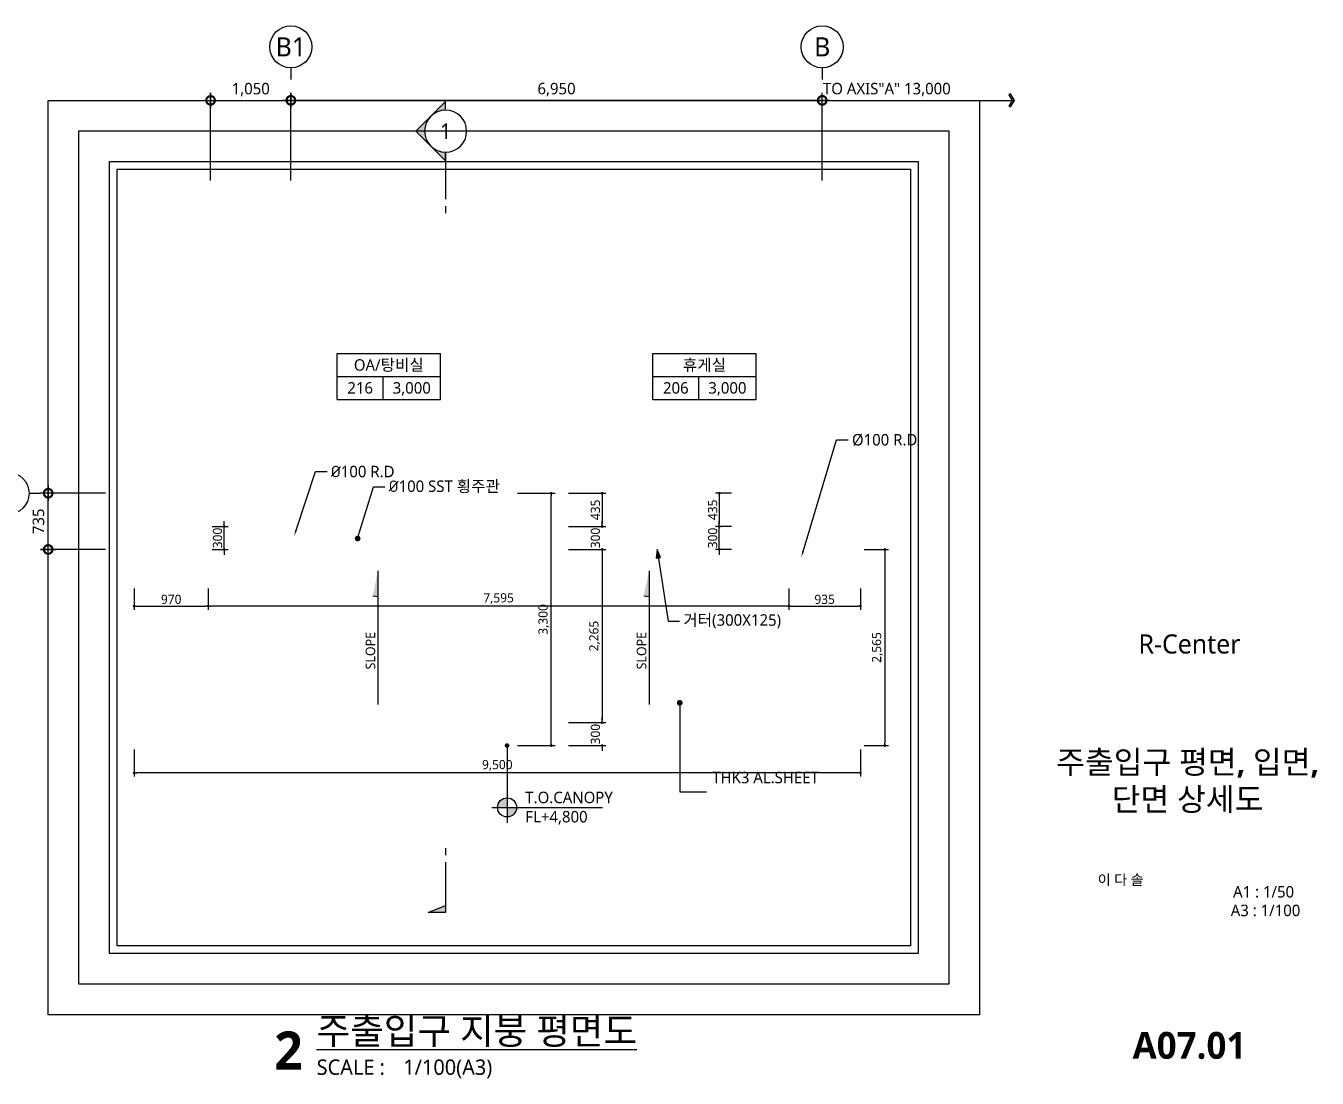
# Model space of a CAD drawing. Header units: millimetres. Extents: x 2421 to 40495, y 1221 to 28484.
# Drawn here: x 23604 to 40495, y 1221 to 14985 of the extents above; entities that cross this region are included whole.
import ezdxf
from ezdxf import colors
from ezdxf.entities.mleader import LeaderData, LeaderLine
from ezdxf.enums import TextEntityAlignment as Align
from ezdxf.math import Vec2, Vec3

# ---------------------------------------------------------------- set-up
doc = ezdxf.new("R2010")
doc.units = ezdxf.units.MM
doc.header["$LTSCALE"] = 200
doc.layers.get('DEFPOINTS').update_dxf_attribs({"color": 137})
for name, color, linetype in [('A-dim', 7, 'Continuous'), ('DIM', 7, 'Continuous'), ('DIM-2', 7, 'Continuous'), ('SYM', 6, 'Continuous'), ('SYM-LEAD', 6, 'Continuous'), ('TAG', 6, 'Continuous'), ('TEXT', 3, 'Continuous'), ('XR-SHEET$0$TITLE', 7, 'Continuous'), ('XR-SHEET$1$SHT', 5, 'Continuous'), ('XR-SHEET$1$TEXT', 3, 'Continuous')]:
    doc.layers.add(name, color=color, linetype=linetype)
doc.layers.add('Defpoint', color=144, linetype='Continuous', plot=False)
doc.styles.add('ARIAL', font='malgun.ttf')
doc.styles.add('ARIALB', font='malgun.ttf')
doc.styles.add('GAUN', font='malgun.ttf')
doc.styles.add('T1', font='malgun.ttf')
doc.styles.add('TEXT', font='malgun.ttf')
doc.styles.add('XR-SHEET$0$굴림체(옥산)', font='GulimChe.ttf')
doc.styles.add('XR-SHEET$0$맑은고딕B', font='malgunbd.ttf')
doc.styles.add('맑은고딕', font='malgun.ttf')
doc.styles.add('맑은고딕B', font='malgunbd.ttf')
doc.styles.add('스타일1', font='malgun.ttf')
doc.styles.add('스타일2', font='malgunbd.ttf')
doc.dimstyles.new('DIM-QD 1', dxfattribs={"dimtxt": 3, "dimasz": 1.5, "dimexe": 1, "dimexo": 0, "dimgap": 1, "dimtad": 1, "dimdec": 3, "dimdsep": 46, "dimlunit": 6, "dimtxsty": '스타일1', "dimblk1": 'ARCHTICK', "dimblk2": 'ARCHTICK', "dimsah": 1, "dimcen": 0, "dimclrd": 256, "dimclre": 256, "dimclrt": 3, "dimazin": 2, "dimtfac": 1, "dimtdec": 3, "dimtix": 1, "dimtmove": 2, "dimatfit": 3, "dimldrblk": 'ARCHTICK', "dimfxl": 1, "dimtolj": 1, "dimtzin": 0, "dimarcsym": 0})
doc.dimstyles.new('GAUN-50', dxfattribs={"dimscale": 50, "dimtxt": 3, "dimasz": 1, "dimexe": 2, "dimexo": 3, "dimgap": 1, "dimtad": 1, "dimdec": 0, "dimzin": 1, "dimdsep": 46, "dimlunit": 6, "dimtxsty": '스타일1', "dimblk": 'GAUN-DOT', "dimcen": -2, "dimdle": 2, "dimclrd": 256, "dimclre": 256, "dimclrt": 3, "dimadec": 0, "dimazin": 0, "dimtfac": 1, "dimtdec": 0, "dimtix": 1, "dimtmove": 2, "dimatfit": 3, "dimldrblk": 'DOTSMALL', "dimfxl": 1, "dimtolj": 1, "dimtzin": 1, "dimarcsym": 0})
doc.dimstyles.new('GAUN-50-i', dxfattribs={"dimscale": 50, "dimtxt": 2.4, "dimasz": 0.7, "dimexe": 1, "dimexo": 1, "dimgap": 0.5, "dimtad": 1, "dimdec": 0, "dimdsep": 46, "dimlunit": 6, "dimtxsty": '맑은고딕', "dimblk": 'DOT', "dimcen": 1.25, "dimclrd": 7, "dimclre": 7, "dimclrt": 4, "dimadec": 0, "dimazin": 0, "dimtfac": 1, "dimtdec": 0, "dimtix": 1, "dimtofl": 0, "dimtmove": 2, "dimatfit": 3, "dimldrblk": 'DOT', "dimfxl": 1, "dimtolj": 1, "dimarcsym": 0})

# ---------------------------------------------------------------- blocks, each defined once
blk = doc.blocks.new('dwgtitle')
at = {"layer": 'SYM', "color": 3, "style": '스타일1'}
blk.add_text('SCALE :', height=4, dxfattribs=at).set_placement((12.25, -1.4))
for tag, p, height in [('%%UTITLE', (12.25, 6.59), 7), ('1/100', (34.89, -1.4), 4)]:
    blk.add_attdef(tag, p, '', height=height, dxfattribs=at)
at = {"layer": 'SYM', "color": 6, "style": '스타일2'}
blk.add_attdef('A', text='', height=10, dxfattribs=at).set_placement((4.89, 5), align=Align.MIDDLE)
blk = doc.blocks.new('ele-tar-sl')
at = {"layer": 'TAG'}
for p, q in [((0, 0), (35, 0)), ((6.57, 1.37), (6.68, 0))]:
    blk.add_line(p, q, dxfattribs=at)
blk.add_solid([(0, 0), (6.57, 1.37), (6.68, 0)], dxfattribs=at)
blk = doc.blocks.new('level-p&e')
at = {"layer": 'TAG', "ltscale": 0.2}
h = blk.add_hatch(color=256, dxfattribs=at)
h.paths.add_polyline_path([(0, 2.5, 0.414214), (-2.5, 0), (0, 0)])
h.paths.add_polyline_path([(2.5, 0), (0, 0), (0, -2.5, 0.414214)])
at = {"layer": 'TAG'}
for p, q in [((0, 4), (0, -4)), ((-4, 0), (25, 0))]:
    blk.add_line(p, q, dxfattribs=at)
at = {"layer": 'TAG', "ltscale": 0.2}
blk.add_circle((0, 0), 2.5, dxfattribs=at)
at = {"layer": 'TAG', "color": 3, "style": 'ARIAL'}
for tag, p in [('1층바닥마감', (4.78, 1.11)), ('EL±0', (4.78, -3.93))]:
    blk.add_attdef(tag, p, '', height=3, dxfattribs=at)
blk = doc.blocks.new('_DOT')
at = {"color": 0, "linetype": 'ByBlock'}
blk.add_line((-0.5, 0), (-1, 0), dxfattribs=at)
at = {"color": 0, "linetype": 'ByBlock', "const_width": 0.5}
blk.add_lwpolyline([(-0.25, 0, 1), (0.25, 0, 1)], format="xyb", close=True, dxfattribs=at)
blk = doc.blocks.new('GAUN-DOT')
at = {"linetype": 'ByBlock'}
for p, q in [((2, 0), (-2, 0)), ((0, -2), (0, 2))]:
    blk.add_line(p, q, dxfattribs=at)
at = {"const_width": 2.25}
blk.add_lwpolyline([(0, 0.28125, 1), (0, -0.28125, 1)], format="xyb", close=True, dxfattribs=at)
blk = doc.blocks.new('*D27')
at = {"layer": 'DEFPOINTS', "color": 0, "transparency": 16777216}
for p in [(23897, 8871), (24797, 8871), (24797, 8136)]:
    blk.add_point(p, dxfattribs=at)
at = {"layer": 'DIM', "lineweight": -2, "transparency": 16777216}
for p, q in [((24647, 8871), (23797, 8871)), ((23897, 8186), (23897, 8821)), ((24647, 8136), (23797, 8136))]:
    blk.add_line(p, q, dxfattribs=at)
at = {"layer": 'DIM', "lineweight": -2, "transparency": 16777216, "xscale": 50, "yscale": 50, "zscale": 50}
for p, rotation in [((23897, 8871), 90), ((23897, 8136), 270)]:
    blk.add_blockref('GAUN-DOT', p, dxfattribs=dict(at, rotation=rotation))
at = {"layer": 'DIM', "color": 3, "transparency": 16777216, "insert": (23770, 8504), "char_height": 150, "attachment_point": 5, "rotation": 90, "style": '스타일1'}
blk.add_mtext('\\A1;735', dxfattribs=at)
blk = doc.blocks.new('_DotSmall')
at = {"color": 0, "linetype": 'ByBlock', "const_width": 0.5}
blk.add_lwpolyline([(-0.0625, 0, 1), (0.0625, 0, 1)], format="xyb", close=True, dxfattribs=at)
blk = doc.blocks.new('bu-v')
at = {"layer": 'TAG', "ltscale": 0.2}
blk.add_line((0, 3), (0, 0), dxfattribs=at)
blk.add_circle((0, 8.5), 5.5, dxfattribs=at)
at = {"layer": 'TAG', "color": 3, "style": 'ARIALB'}
blk.add_attdef('1', text='', height=5, dxfattribs=at).set_placement((0, 8.5), align=Align.MIDDLE_CENTER)
blk = doc.blocks.new('*D116')
at = {"layer": 'DEFPOINTS', "color": 0, "transparency": 16777216}
for p in [(27071, 14010), (26021, 12810), (27071, 12810)]:
    blk.add_point(p, dxfattribs=at)
at = {"layer": 'DIM', "lineweight": -2, "transparency": 16777216}
for p, q in [((26021, 12960), (26021, 14110)), ((27071, 12960), (27071, 14110)), ((26071, 14010), (27021, 14010))]:
    blk.add_line(p, q, dxfattribs=at)
at = {"layer": 'DIM', "lineweight": -2, "transparency": 16777216, "xscale": 50, "yscale": 50, "zscale": 50, "rotation": 180}
blk.add_blockref('GAUN-DOT', (26021, 14010), dxfattribs=at)
at = {"layer": 'DIM', "lineweight": -2, "transparency": 16777216, "xscale": 50, "yscale": 50, "zscale": 50}
blk.add_blockref('GAUN-DOT', (27071, 14010), dxfattribs=at)
at = {"layer": 'DIM', "color": 3, "transparency": 16777216, "insert": (26546, 14150), "char_height": 150, "attachment_point": 5, "style": '스타일1'}
blk.add_mtext('\\A1;1,050', dxfattribs=at)
blk = doc.blocks.new('*D117')
at = {"layer": 'DEFPOINTS', "color": 0, "transparency": 16777216}
for p in [(29987, 8871), (30477, 8871), (29987, 5571)]:
    blk.add_point(p, dxfattribs=at)
at = {"layer": 'DIM-2', "color": 7, "lineweight": -2, "transparency": 16777216}
for p, q in [((30037, 8871), (30527, 8871)), ((30477, 5606), (30477, 8836)), ((30037, 5571), (30527, 5571))]:
    blk.add_line(p, q, dxfattribs=at)
at = {"layer": 'DIM-2', "color": 7, "lineweight": -2, "transparency": 16777216, "xscale": 35, "yscale": 35, "zscale": 35}
for p, rotation in [((30477, 8871), 90), ((30477, 5571), 270)]:
    blk.add_blockref('_DOT', p, dxfattribs=dict(at, rotation=rotation))
at = {"layer": 'DIM-2', "color": 4, "transparency": 16777216, "insert": (30380, 7221), "char_height": 120, "attachment_point": 5, "rotation": 90, "style": '맑은고딕'}
blk.add_mtext('\\A1;3,300', dxfattribs=at)
blk = doc.blocks.new('*D118')
at = {"layer": 'DEFPOINTS', "color": 0, "transparency": 16777216}
for p in [(25021, 5571), (34521, 5571), (25021, 5215)]:
    blk.add_point(p, dxfattribs=at)
at = {"layer": 'DIM-2', "color": 7, "lineweight": -2, "transparency": 16777216}
for p, q in [((25021, 5521), (25021, 5165)), ((34521, 5521), (34521, 5165)), ((34486, 5215), (25056, 5215))]:
    blk.add_line(p, q, dxfattribs=at)
at = {"layer": 'DIM-2', "color": 7, "lineweight": -2, "transparency": 16777216, "xscale": 35, "yscale": 35, "zscale": 35, "rotation": 180}
blk.add_blockref('_DOT', (25021, 5215), dxfattribs=at)
at = {"layer": 'DIM-2', "color": 7, "lineweight": -2, "transparency": 16777216, "xscale": 35, "yscale": 35, "zscale": 35}
blk.add_blockref('_DOT', (34521, 5215), dxfattribs=at)
at = {"layer": 'DIM-2', "color": 4, "transparency": 16777216, "insert": (29771, 5312), "char_height": 120, "attachment_point": 5, "style": '맑은고딕'}
blk.add_mtext('\\A1;9,500', dxfattribs=at)
blk = doc.blocks.new('*D119')
at = {"layer": 'DEFPOINTS', "color": 0, "transparency": 16777216}
for p in [(25991, 8436), (26199, 8436), (25991, 8136)]:
    blk.add_point(p, dxfattribs=at)
at = {"layer": 'DIM-2', "color": 7, "lineweight": -2, "transparency": 16777216}
for p, q in [((26199, 8471), (26199, 8506)), ((26041, 8436), (26249, 8436)), ((26199, 8136), (26199, 8436)), ((26041, 8136), (26249, 8136)), ((26199, 8101), (26199, 8066))]:
    blk.add_line(p, q, dxfattribs=at)
at = {"layer": 'DIM-2', "color": 7, "lineweight": -2, "transparency": 16777216, "xscale": 35, "yscale": 35, "zscale": 35}
for p, rotation in [((26199, 8436), 270), ((26199, 8136), 90)]:
    blk.add_blockref('_DOT', p, dxfattribs=dict(at, rotation=rotation))
at = {"layer": 'DIM-2', "color": 4, "transparency": 16777216, "insert": (26112, 8286), "char_height": 120, "attachment_point": 5, "rotation": 90, "style": '맑은고딕'}
blk.add_mtext('\\A1;300', dxfattribs=at)
blk = doc.blocks.new('*D120')
at = {"layer": 'DEFPOINTS', "color": 0, "transparency": 16777216}
for p in [(32675, 8436), (32883, 8436), (32883, 8136)]:
    blk.add_point(p, dxfattribs=at)
at = {"layer": 'DIM-2', "color": 7, "lineweight": -2, "transparency": 16777216}
for p, q in [((32675, 8471), (32675, 8506)), ((32833, 8436), (32625, 8436)), ((32675, 8136), (32675, 8436)), ((32833, 8136), (32625, 8136)), ((32675, 8101), (32675, 8066))]:
    blk.add_line(p, q, dxfattribs=at)
at = {"layer": 'DIM-2', "color": 7, "lineweight": -2, "transparency": 16777216, "xscale": 35, "yscale": 35, "zscale": 35}
for p, rotation in [((32675, 8436), 270), ((32675, 8136), 90)]:
    blk.add_blockref('_DOT', p, dxfattribs=dict(at, rotation=rotation))
at = {"layer": 'DIM-2', "color": 4, "transparency": 16777216, "insert": (32588, 8286), "char_height": 120, "attachment_point": 5, "rotation": 90, "style": '맑은고딕'}
blk.add_mtext('\\A1;300', dxfattribs=at)
blk = doc.blocks.new('실명표1')
at = {"layer": 'SYM', "ltscale": 0.2}
for p, q in [((0, 12), (27, 12)), ((0, 0), (0, 12)), ((27, 0), (27, 12)), ((0, 6), (27, 6)), ((12, 0), (12, 6)), ((0, 0), (27, 0))]:
    blk.add_line(p, q, dxfattribs=at)
at = {"layer": 'TAG', "color": 4, "style": 'ARIAL', "width": 1}
for tag, p in [('실명', (13.5, 9)), ('000', (6, 3)), ('2,700', (19.5, 3))]:
    blk.add_attdef(tag, text='', height=3, dxfattribs=at).set_placement(p, align=Align.MIDDLE_CENTER)
blk = doc.blocks.new('*U16')
at = {"linetype": 'ByBlock', "lineweight": -2}
h = blk.add_hatch(color=0, dxfattribs=at)
h.paths.add_polyline_path([(0, 300, 0.198912), (-212, 212), (0, 424)])
h.paths.add_polyline_path([(-212, -212), (-424, 0), (-212, 212, 0.414214)])
h.paths.add_polyline_path([(-212, -212, 0.198912), (0, -300), (0, -424)])
blk.add_hatch(color=0, dxfattribs=at).paths.add_polyline_path([(-250, -11150), (0, -11050), (0, -11150)])
at = {"color": 0, "linetype": 'ByBlock', "lineweight": -2}
blk.add_lwpolyline([(0, 300, 1), (0, -300, 1), (0, 300), (0, 424), (-424, 0), (0, -424), (0, -300), (0, -424)], format="xyb", dxfattribs=at)
for points in [[(0, -300), (0, -972)], [(0, -1072), (0, -1172)], [(0, -10229), (0, -10329)], [(0, -10429), (0, -11150), (-250, -11150), (0, -11050)]]:
    blk.add_lwpolyline(points, dxfattribs=at)
at = {"color": 6, "style": 'TEXT', "width": 0.9}
blk.add_attdef('상세번호', text='', height=225, dxfattribs=at).set_placement((0, 0), align=Align.MIDDLE_CENTER)
blk = doc.blocks.new('*D134')
at = {"layer": 'DEFPOINTS', "color": 0, "transparency": 16777216}
for p in [(32883, 8871), (32675, 8436), (32883, 8436)]:
    blk.add_point(p, dxfattribs=at)
at = {"layer": 'DIM-2', "color": 7, "lineweight": -2, "transparency": 16777216}
for p, q in [((32833, 8871), (32625, 8871)), ((32675, 8836), (32675, 8471)), ((32833, 8436), (32625, 8436))]:
    blk.add_line(p, q, dxfattribs=at)
at = {"layer": 'DIM-2', "color": 7, "lineweight": -2, "transparency": 16777216, "xscale": 35, "yscale": 35, "zscale": 35}
for p, rotation in [((32675, 8871), 90), ((32675, 8436), 270)]:
    blk.add_blockref('_DOT', p, dxfattribs=dict(at, rotation=rotation))
at = {"layer": 'DIM-2', "color": 4, "transparency": 16777216, "insert": (32588, 8654), "char_height": 120, "attachment_point": 5, "rotation": 90, "style": '맑은고딕'}
blk.add_mtext('\\A1;435', dxfattribs=at)
blk = doc.blocks.new('*D135')
at = {"layer": 'DEFPOINTS', "color": 0, "transparency": 16777216}
for p in [(33586, 7676), (34521, 7676), (34521, 7396)]:
    blk.add_point(p, dxfattribs=at)
at = {"layer": 'DIM-2', "color": 7, "lineweight": -2, "transparency": 16777216}
for p, q in [((33586, 7626), (33586, 7346)), ((34521, 7626), (34521, 7346)), ((33621, 7396), (34486, 7396))]:
    blk.add_line(p, q, dxfattribs=at)
at = {"layer": 'DIM-2', "color": 7, "lineweight": -2, "transparency": 16777216, "xscale": 35, "yscale": 35, "zscale": 35, "rotation": 180}
blk.add_blockref('_DOT', (33586, 7396), dxfattribs=at)
at = {"layer": 'DIM-2', "color": 7, "lineweight": -2, "transparency": 16777216, "xscale": 35, "yscale": 35, "zscale": 35}
blk.add_blockref('_DOT', (34521, 7396), dxfattribs=at)
at = {"layer": 'DIM-2', "color": 4, "transparency": 16777216, "insert": (34053, 7483), "char_height": 120, "attachment_point": 5, "style": '맑은고딕'}
blk.add_mtext('\\A1;935', dxfattribs=at)
blk = doc.blocks.new('*D136')
at = {"layer": 'DEFPOINTS', "color": 0, "transparency": 16777216}
for p in [(25991, 7676), (33586, 7676), (25991, 7396)]:
    blk.add_point(p, dxfattribs=at)
at = {"layer": 'DIM-2', "color": 7, "lineweight": -2, "transparency": 16777216}
for p, q in [((25991, 7626), (25991, 7346)), ((33586, 7626), (33586, 7346)), ((33551, 7396), (26026, 7396))]:
    blk.add_line(p, q, dxfattribs=at)
at = {"layer": 'DIM-2', "color": 7, "lineweight": -2, "transparency": 16777216, "xscale": 35, "yscale": 35, "zscale": 35, "rotation": 180}
blk.add_blockref('_DOT', (25991, 7396), dxfattribs=at)
at = {"layer": 'DIM-2', "color": 7, "lineweight": -2, "transparency": 16777216, "xscale": 35, "yscale": 35, "zscale": 35}
blk.add_blockref('_DOT', (33586, 7396), dxfattribs=at)
at = {"layer": 'DIM-2', "color": 4, "transparency": 16777216, "insert": (29788, 7493), "char_height": 120, "attachment_point": 5, "style": '맑은고딕'}
blk.add_mtext('\\A1;7,595', dxfattribs=at)
blk = doc.blocks.new('*D137')
at = {"layer": 'DEFPOINTS', "color": 0, "transparency": 16777216}
for p in [(25021, 7676), (25991, 7676), (25991, 7396)]:
    blk.add_point(p, dxfattribs=at)
at = {"layer": 'DIM-2', "color": 7, "lineweight": -2, "transparency": 16777216}
for p, q in [((25021, 7626), (25021, 7346)), ((25991, 7626), (25991, 7346)), ((25056, 7396), (25956, 7396))]:
    blk.add_line(p, q, dxfattribs=at)
at = {"layer": 'DIM-2', "color": 7, "lineweight": -2, "transparency": 16777216, "xscale": 35, "yscale": 35, "zscale": 35, "rotation": 180}
blk.add_blockref('_DOT', (25021, 7396), dxfattribs=at)
at = {"layer": 'DIM-2', "color": 7, "lineweight": -2, "transparency": 16777216, "xscale": 35, "yscale": 35, "zscale": 35}
blk.add_blockref('_DOT', (25991, 7396), dxfattribs=at)
at = {"layer": 'DIM-2', "color": 4, "transparency": 16777216, "insert": (25506, 7483), "char_height": 120, "attachment_point": 5, "style": '맑은고딕'}
blk.add_mtext('\\A1;970', dxfattribs=at)
blk = doc.blocks.new('*D139')
at = {"layer": 'DEFPOINTS', "color": 0, "transparency": 16777216}
for p in [(30652, 5871), (31142, 5871), (30652, 5571)]:
    blk.add_point(p, dxfattribs=at)
at = {"layer": 'DIM-2', "color": 7, "lineweight": -2, "transparency": 16777216}
for p, q in [((31142, 5906), (31142, 5941)), ((30702, 5871), (31192, 5871)), ((30702, 5571), (31192, 5571)), ((31142, 5536), (31142, 5501))]:
    blk.add_line(p, q, dxfattribs=at)
at = {"layer": 'DIM-2', "color": 7, "lineweight": -2, "transparency": 16777216, "xscale": 35, "yscale": 35, "zscale": 35}
for p, rotation in [((31142, 5871), 270), ((31142, 5571), 90)]:
    blk.add_blockref('_DOT', p, dxfattribs=dict(at, rotation=rotation))
at = {"layer": 'DIM-2', "color": 4, "transparency": 16777216, "insert": (31055, 5721), "char_height": 120, "attachment_point": 5, "rotation": 90, "style": '맑은고딕'}
blk.add_mtext('\\A1;300', dxfattribs=at)
blk = doc.blocks.new('*D140')
at = {"layer": 'DEFPOINTS', "color": 0, "transparency": 16777216}
for p in [(30652, 8136), (30652, 5871), (31142, 5871)]:
    blk.add_point(p, dxfattribs=at)
at = {"layer": 'DIM-2', "color": 7, "lineweight": -2, "transparency": 16777216}
for p, q in [((30702, 8136), (31192, 8136)), ((31142, 8101), (31142, 5906)), ((30702, 5871), (31192, 5871))]:
    blk.add_line(p, q, dxfattribs=at)
at = {"layer": 'DIM-2', "color": 7, "lineweight": -2, "transparency": 16777216, "xscale": 35, "yscale": 35, "zscale": 35}
for p, rotation in [((31142, 8136), 90), ((31142, 5871), 270)]:
    blk.add_blockref('_DOT', p, dxfattribs=dict(at, rotation=rotation))
at = {"layer": 'DIM-2', "color": 4, "transparency": 16777216, "insert": (31045, 7004), "char_height": 120, "attachment_point": 5, "rotation": 90, "style": '맑은고딕'}
blk.add_mtext('\\A1;2,265', dxfattribs=at)
blk = doc.blocks.new('*D141')
at = {"layer": 'DEFPOINTS', "color": 0, "transparency": 16777216}
for p in [(30652, 8436), (31142, 8436), (30652, 8136)]:
    blk.add_point(p, dxfattribs=at)
at = {"layer": 'DIM-2', "color": 7, "lineweight": -2, "transparency": 16777216}
for p, q in [((31142, 8471), (31142, 8506)), ((30702, 8436), (31192, 8436)), ((30702, 8136), (31192, 8136)), ((31142, 8101), (31142, 8066))]:
    blk.add_line(p, q, dxfattribs=at)
at = {"layer": 'DIM-2', "color": 7, "lineweight": -2, "transparency": 16777216, "xscale": 35, "yscale": 35, "zscale": 35}
for p, rotation in [((31142, 8436), 270), ((31142, 8136), 90)]:
    blk.add_blockref('_DOT', p, dxfattribs=dict(at, rotation=rotation))
at = {"layer": 'DIM-2', "color": 4, "transparency": 16777216, "insert": (31055, 8286), "char_height": 120, "attachment_point": 5, "rotation": 90, "style": '맑은고딕'}
blk.add_mtext('\\A1;300', dxfattribs=at)
blk = doc.blocks.new('*D142')
at = {"layer": 'DEFPOINTS', "color": 0, "transparency": 16777216}
for p in [(30652, 8871), (30652, 8436), (31142, 8436)]:
    blk.add_point(p, dxfattribs=at)
at = {"layer": 'DIM-2', "color": 7, "lineweight": -2, "transparency": 16777216}
for p, q in [((30702, 8871), (31192, 8871)), ((31142, 8836), (31142, 8471)), ((30702, 8436), (31192, 8436))]:
    blk.add_line(p, q, dxfattribs=at)
at = {"layer": 'DIM-2', "color": 7, "lineweight": -2, "transparency": 16777216, "xscale": 35, "yscale": 35, "zscale": 35}
for p, rotation in [((31142, 8871), 90), ((31142, 8436), 270)]:
    blk.add_blockref('_DOT', p, dxfattribs=dict(at, rotation=rotation))
at = {"layer": 'DIM-2', "color": 4, "transparency": 16777216, "insert": (31055, 8654), "char_height": 120, "attachment_point": 5, "rotation": 90, "style": '맑은고딕'}
blk.add_mtext('\\A1;435', dxfattribs=at)
blk = doc.blocks.new('CJA-AH')
at = {"layer": 'TAG'}
h = blk.add_hatch(color=256, dxfattribs=at)
h.dxf.hatch_style = 1
h.paths.add_polyline_path([(-0.75, -0.2), (0, 0), (-0.75, 0.2)])
blk.add_lwpolyline([(-0.75, -0.2), (0, 0), (-0.75, 0.2)], close=True, dxfattribs=at)
blk.add_lwpolyline([(0, 0), (-1, 0)], dxfattribs=at)
blk = doc.blocks.new('_ARCHTICK')
at = {"color": 0, "linetype": 'ByBlock', "const_width": 0.15}
blk.add_lwpolyline([(-0.5, -0.5), (0.5, 0.5)], dxfattribs=at)
blk = doc.blocks.new('XR-SHEET$0$TITLE')
at = {"layer": 'XR-SHEET$0$TITLE', "true_color": 0x000000, "style": 'XR-SHEET$0$굴림체(옥산)'}
for tag, height, p in [('동명칭', 6, (776.77, -457.26)), ('SCALE-A1', 3, (797.5, -522)), ('SCALE-A3', 3, (797.5, -527)), ('DATA', 3, (797.5, -540))]:
    blk.add_attdef(tag, text='', height=height, dxfattribs=at).set_placement(p, align=Align.MIDDLE)
for tag, height, p in [('TITLE1', 6, (776.5, -479.4)), ('TITLE4', 6, (776.5, -484.39)), ('TITLE2', 6, (776.5, -489)), ('TITLE5', 6, (776.5, -493.99)), ('TITLE3', 6, (776.5, -498.7)), ('NAME-1', 3, (760.16, -517.5)), ('NAME-2', 3, (760.16, -526.5)), ('A0.00', 7, (776.5, -561))]:
    blk.add_attdef(tag, text='', height=height, dxfattribs=at).set_placement(p, align=Align.MIDDLE_CENTER)
blk = doc.blocks.new('*D153')
at = {"layer": 'DEFPOINTS', "color": 0, "transparency": 16777216}
for p in [(27071, 14010), (27071, 12810), (34021, 12810)]:
    blk.add_point(p, dxfattribs=at)
at = {"layer": 'DIM', "lineweight": -2, "transparency": 16777216}
for p, q in [((27071, 12960), (27071, 14110)), ((34021, 12960), (34021, 14110)), ((33971, 14010), (27121, 14010))]:
    blk.add_line(p, q, dxfattribs=at)
at = {"layer": 'DIM', "lineweight": -2, "transparency": 16777216, "xscale": 50, "yscale": 50, "zscale": 50, "rotation": 180}
blk.add_blockref('GAUN-DOT', (27071, 14010), dxfattribs=at)
at = {"layer": 'DIM', "lineweight": -2, "transparency": 16777216, "xscale": 50, "yscale": 50, "zscale": 50}
blk.add_blockref('GAUN-DOT', (34021, 14010), dxfattribs=at)
at = {"layer": 'DIM', "color": 3, "transparency": 16777216, "insert": (30546, 14150), "char_height": 150, "attachment_point": 5, "style": '스타일1'}
blk.add_mtext('\\A1;6,950', dxfattribs=at)
blk = doc.blocks.new('*D154')
at = {"layer": 'DEFPOINTS', "color": 0, "transparency": 16777216}
for p in [(34521, 8136), (34521, 5571), (34840, 5571)]:
    blk.add_point(p, dxfattribs=at)
at = {"layer": 'DIM-2', "color": 7, "lineweight": -2, "transparency": 16777216}
for p, q in [((34571, 8136), (34890, 8136)), ((34840, 8101), (34840, 5606)), ((34571, 5571), (34890, 5571))]:
    blk.add_line(p, q, dxfattribs=at)
at = {"layer": 'DIM-2', "color": 7, "lineweight": -2, "transparency": 16777216, "xscale": 35, "yscale": 35, "zscale": 35}
for p, rotation in [((34840, 8136), 90), ((34840, 5571), 270)]:
    blk.add_blockref('_DOT', p, dxfattribs=dict(at, rotation=rotation))
at = {"layer": 'DIM-2', "color": 4, "transparency": 16777216, "insert": (34743, 6854), "char_height": 120, "attachment_point": 5, "rotation": 90, "style": '맑은고딕'}
blk.add_mtext('\\A1;2,565', dxfattribs=at)

msp = doc.modelspace()

# ---------------------------------------------------------------- linework, layer by layer
at = {"layer": 'A-dim', "ltscale": 30}
msp.add_lwpolyline([(34021, 14010), (36534.6, 14010), (36484.6, 14096.6), (36463, 14084.1), (36505.7, 14010), (36463, 13935.9), (36484.6, 13923.4), (36534.6, 14010)], dxfattribs=at)
at = {"layer": 'Defpoint'}
for points in [[(23897, 14010), (36077.1, 14010), (36077.1, 2050), (23897, 2050)], [(24297, 13610), (35677.1, 13610), (35677.1, 2450), (24297, 2450)], [(24697, 13210), (35277.1, 13210), (35277.1, 2850), (24697, 2850)], [(24797, 13110), (35177.1, 13110), (35177.1, 2950), (24797, 2950)]]:
    msp.add_lwpolyline(points, close=True, dxfattribs=at)

# ---------------------------------------------------------------- block references
at = {"layer": 'SYM'}
ref = msp.add_blockref('실명표1', (27677.3, 10099.2), dxfattribs=dict(at, xscale=50, yscale=50, zscale=50))
ref.add_attrib('실명', 'OA/탕비실', dxfattribs={"color": 3, "height": 150, "style": 'ARIAL'}).set_placement((28352.3, 10549.2), align=Align.MIDDLE_CENTER)
ref.add_attrib('000', '216', dxfattribs={"color": 3, "height": 150, "style": 'ARIAL'}).set_placement((27977.3, 10249.2), align=Align.MIDDLE_CENTER)
ref.add_attrib('2,700', '3,000', dxfattribs={"color": 3, "height": 150, "style": 'ARIAL'}).set_placement((28652.3, 10249.2), align=Align.MIDDLE_CENTER)
ref = msp.add_blockref('실명표1', (31805.8, 10099.2), dxfattribs=dict(at, xscale=50, yscale=50, zscale=50))
ref.add_attrib('실명', '휴게실', dxfattribs={"color": 3, "height": 150, "style": 'ARIAL'}).set_placement((32480.8, 10549.2), align=Align.MIDDLE_CENTER)
ref.add_attrib('000', '206', dxfattribs={"color": 3, "height": 150, "style": 'ARIAL'}).set_placement((32105.8, 10249.2), align=Align.MIDDLE_CENTER)
ref.add_attrib('2,700', '3,000', dxfattribs={"color": 3, "height": 150, "style": 'ARIAL'}).set_placement((32780.8, 10249.2), align=Align.MIDDLE_CENTER)
at = {"layer": 'SYM', "xscale": 50, "yscale": 50, "zscale": 50}
msp.add_blockref('dwgtitle', (26796, 1335.1), dxfattribs=at).add_auto_attribs({'%%UTITLE': '%%u주출입구 지붕 평면도', '1/100': '1/100(A3)', 'A': '2'})
at = {"layer": 'TAG'}
ref = msp.add_blockref('bu-v', (27071, 14284.7), dxfattribs=dict(at, xscale=50.00000000000169, yscale=50.00000000000169, zscale=50.00000000000169))
ref.add_attrib('1', 'B1', dxfattribs={"color": 3, "height": 250, "style": '맑은고딕'}).set_placement((27071, 14709.7), align=Align.MIDDLE_CENTER)
ref = msp.add_blockref('bu-v', (34021, 14284.7), dxfattribs=dict(at, xscale=50.00000000000169, yscale=50.00000000000169, zscale=50.00000000000169))
ref.add_attrib('1', 'B', dxfattribs={"color": 3, "height": 250, "style": '맑은고딕'}).set_placement((34021, 14709.7), align=Align.MIDDLE_CENTER)
for name, p, xscale, yscale, zscale, values in [('*U16', (29095.4, 13606.9), 0.916666666670472, 0.916666666670472, 0.916666666670472, {'상세번호': '1'}), ('level-p&e', (29898.8, 4762.2), 50, 50, 50, {'EL±0': 'FL+4,800', '1층바닥마감': 'T.O.CANOPY'})]:
    msp.add_blockref(name, p, dxfattribs=dict(at, xscale=xscale, yscale=yscale, zscale=zscale)).add_auto_attribs(values)
ref = msp.add_blockref('bu-v', (23797, 8871.3), dxfattribs=dict(at, xscale=50.00000000000169, yscale=50.00000000000169, zscale=50.00000000000169, rotation=90))
ref.add_attrib('1', '7', dxfattribs={"color": 3, "height": 250, "style": '맑은고딕'}).set_placement((23372, 8864), align=Align.MIDDLE_CENTER)
ref = msp.add_blockref('ele-tar-sl', (28209.9, 7856.5), dxfattribs=dict(at, xscale=-50, yscale=50, zscale=50, rotation=90))
ref.add_attrib('1', 'SLOPE', dxfattribs={"color": 3, "height": 125, "rotation": 90, "style": 'ARIAL'}).set_placement((28111.3, 6812), align=Align.MIDDLE_CENTER)
ref = msp.add_blockref('ele-tar-sl', (31755.8, 7856.5), dxfattribs=dict(at, xscale=-50, yscale=50, zscale=50, rotation=90))
ref.add_attrib('1', 'SLOPE', dxfattribs={"color": 3, "height": 125, "rotation": 90, "style": 'ARIAL'}).set_placement((31657.2, 6812), align=Align.MIDDLE_CENTER)
at = {"layer": 'TEXT'}
ref = msp.add_blockref('XR-SHEET$0$TITLE', (0, 0), dxfattribs=dict(at, xscale=50, yscale=50, zscale=50))
ref.add_attrib('TITLE2', '주출입구 평면, 입면,', dxfattribs={"layer": 'XR-SHEET$1$SHT', "color": 4, "true_color": 0x000004, "height": 300, "style": '맑은고딕B'}).set_placement((38800, 5354.3), align=Align.MIDDLE_CENTER)
ref.add_attrib('TITLE3', '단면 상세도', dxfattribs={"layer": 'XR-SHEET$1$SHT', "color": 4, "true_color": 0x000004, "height": 300, "style": 'XR-SHEET$0$맑은고딕B'}).set_placement((38800, 4869.1, 688.6), align=Align.MIDDLE_CENTER)
ref.add_attrib('NAME-1', '이 다 솔', dxfattribs={"layer": 'XR-SHEET$1$TEXT', "color": 3, "true_color": 0x000003, "height": 135, "style": 'GAUN'}).set_placement((37625, 3816.6, 688.6), align=Align.MIDDLE_LEFT)
ref.add_attrib('SCALE-A1', 'A1 : 1/50 ', dxfattribs={"layer": 'XR-SHEET$1$SHT', "color": 3, "true_color": 0x000003, "height": 150, "style": 'GAUN'}).set_placement((39819.6, 3658.6), align=Align.MIDDLE_CENTER)
ref.add_attrib('SCALE-A3', 'A3 : 1/100', dxfattribs={"layer": 'XR-SHEET$1$SHT', "color": 3, "true_color": 0x000003, "height": 150, "style": 'GAUN'}).set_placement((39819.6, 3415.4), align=Align.MIDDLE_CENTER)
ref.add_attrib('A0.00', 'A07.01', dxfattribs={"layer": 'XR-SHEET$1$SHT', "color": 4, "true_color": 0x000004, "height": 350, "style": '맑은고딕B'}).set_placement((38825, 1650), align=Align.MIDDLE_CENTER)

# ---------------------------------------------------------------- texts
at = {"layer": 'A-dim', "color": 3, "style": 'T1'}
msp.add_text('TO AXIS"A" 13,000', height=150, dxfattribs=at).set_placement((34031.1, 14088.6))
at = {"layer": 'TEXT', "style": '스타일1'}
msp.add_text('R-Center', height=250, dxfattribs=at).set_placement((38825, 6900), align=Align.MIDDLE_CENTER)
at = {"layer": 'TEXT', "color": 3, "style": '스타일1'}
msp.add_text('THK3 AL.SHEET', height=150, dxfattribs=at).set_placement((32582.7, 5078.3))

# ---------------------------------------------------------------- dimensions: what is measured, and where the dimension line sits
at = {"layer": 'DIM'}
for base, p1, p2, angle, picture, middle in [((27071, 14010), (26021, 12810), (27071, 12810), 0, '*D116', (26546, 14150.5)), ((27071, 14010), (34021, 12810), (27071, 12810), 180, '*D153', (30546, 14150.1)), ((23897, 8871.3), (24797, 8136.3), (24797, 8871.3), 270, '*D27', (23769.5, 8503.8))]:
    dim = msp.add_linear_dim(base=base, p1=p1, p2=p2, angle=angle, dimstyle='GAUN-50', dxfattribs=at)
    dim.commit()
    dim.dimension.update_dxf_attribs({"geometry": picture, "text_midpoint": middle})
at = {"layer": 'DIM-2'}
for base, p1, p2, angle, picture, middle in [((30477.1, 8871.3), (29987.4, 5571.3), (29987.4, 8871.3), 90, '*D117', (30380, 7221.3)), ((31141.8, 8436.3), (30652.2, 8871.3), (30652.2, 8436.3), 270, '*D142', (31054.8, 8653.8)), ((31141.8, 8436.3), (30652.2, 8136.3), (30652.2, 8436.3), 90, '*D141', (31054.8, 8286.3)), ((31141.8, 5871.3), (30652.2, 8136.3), (30652.2, 5871.3), 270, '*D140', (31044.8, 7003.8)), ((31141.8, 5871.3), (30652.2, 5571.3), (30652.2, 5871.3), 90, '*D139', (31054.8, 5721.3))]:
    dim = msp.add_linear_dim(base=base, p1=p1, p2=p2, angle=angle, dimstyle='GAUN-50-i', dxfattribs=at)
    dim.commit()
    dim.dimension.update_dxf_attribs({"geometry": picture, "text_midpoint": middle})
for base, p1, p2, angle, picture, middle in [((32674.7, 8436.3), (32882.7, 8871.3), (32882.7, 8436.3), 270, '*D134', (32587.7, 8653.8)), ((26198.9, 8436.3), (25991, 8136.3), (25991, 8436.3), 90, '*D119', (26111.9, 8286.3)), ((32674.7, 8436.3), (32882.7, 8136.3), (32882.7, 8436.3), 90, '*D120', (32587.7, 8286.3)), ((34839.6, 5571.3), (34521, 8136.3), (34521, 5571.3), 90, '*D154', (34742.5, 6853.8)), ((25991, 7395.9), (33586, 7676.1), (25991, 7676.1), 180, '*D136', (29788.5, 7493))]:
    dim = msp.add_linear_dim(base=base, p1=p1, p2=p2, angle=angle, dimstyle='GAUN-50-i', override={"dimtofl": 1}, dxfattribs=at)
    dim.commit()
    dim.dimension.update_dxf_attribs({"geometry": picture, "text_midpoint": middle})
for base, p1, p2, picture, middle in [((25991, 7395.9), (25021, 7676.1), (25991, 7676.1), '*D137', (25506, 7482.9)), ((34521, 7395.9), (33586, 7676.1), (34521, 7676.1), '*D135', (34053.5, 7482.9)), ((25021, 5215), (34521, 5571.3), (25021, 5571.3), '*D118', (29771, 5312))]:
    dim = msp.add_linear_dim(base=base, p1=p1, p2=p2, dimstyle='GAUN-50-i', override={"dimtofl": 1}, dxfattribs=at)
    dim.commit()
    dim.dimension.update_dxf_attribs({"geometry": picture, "text_midpoint": middle})

# ---------------------------------------------------------------- leaders
at = {"layer": 'SYM'}
ml = msp.add_multileader_mtext('Standard', dxfattribs=at)
ml.set_content('', color=256, style='ARIAL')
ml.set_leader_properties()
ml.set_arrow_properties(name='DOT')
ml.build(insert=Vec2(0, 0))
ml.multileader.update_dxf_attribs({"text_right_attachment_type": 6, "dogleg_length": 100, "arrow_head_size": 60})
ctx = ml.context
ctx.base_point, ctx.char_height, ctx.arrow_head_size, ctx.landing_gap_size, ctx.plane_origin, ctx.plane_x_axis, ctx.plane_y_axis = Vec3(29898.8, 4762.2), 150, 60, 1, Vec3(29898.8, 4482.1), Vec3(0, -1), Vec3(1, 0)
ctx.right_attachment = 6
notes = []
notes.append((ctx, [(0, (1, 1, 0), (29898.8, 4787.2), (0, -1), 25, [(0, [(29898.8, 5571.3)], 0, [])])]))
ctx.mtext.insert, ctx.mtext.text_direction, ctx.mtext.rotation, ctx.mtext.flow_direction = Vec3(29973.8, 4761.2), Vec3(0, -1), 4.712389, 5
at = {"layer": 'SYM-LEAD'}
msp.add_leader([(32157.7, 6130.2), (32157.7, 4963.9), (32507.7, 4963.9)], dimstyle='DIM-QD 1', override={"dimscale": 50, "dimasz": 1.5, "dimtad": 0, "dimclrd": 6, "dimldrblk": 'DOT'}, dxfattribs=at)
at = {"layer": 'TAG', "color": 3}
ml = msp.add_multileader_mtext('Standard', dxfattribs=at)
ml.set_content('%%C100 R.D', color=3, style='맑은고딕')
ml.set_leader_properties(color=6)
ml.build(insert=Vec2(0, 0))
ml.multileader.update_dxf_attribs({"dogleg_length": 3, "arrow_head_size": 75})
ctx = ml.context
ctx.base_point, ctx.char_height, ctx.arrow_head_size, ctx.landing_gap_size, ctx.plane_origin = Vec3(34359.9, 9568.4), 150, 75, 50, Vec3(33843.9, 8893.5)
notes.append((ctx, [(0, (1, 1, 0), (34209.9, 9568.4), (1, 0), 150, [(0, [(33748.5, 8036.3)], 0, [])])]))
ctx.mtext.insert, ctx.mtext.width, ctx.mtext.flow_direction = Vec3(34409.9, 9646), 3010.616, 5
ml = msp.add_multileader_mtext('Standard', dxfattribs=at)
ml.set_content('{\\fISOCPEUR|b0|i0|c0|p34;%%C}100 R.D', color=3, style='맑은고딕')
ml.set_leader_properties(color=6)
ml.build(insert=Vec2(0, 0))
ml.multileader.update_dxf_attribs({"dogleg_length": 3, "arrow_head_size": 75})
ctx = ml.context
ctx.base_point, ctx.char_height, ctx.arrow_head_size, ctx.landing_gap_size, ctx.plane_origin = Vec3(27544.4, 9154), 150, 75, 50, Vec3(27235.1, 9193.5)
notes.append((ctx, [(0, (1, 1, 0), (27394.4, 9154), (1, 0), 150, [(0, [(27116.3, 8317.6)], 0, [])])]))
ctx.mtext.insert, ctx.mtext.width, ctx.mtext.flow_direction = Vec3(27594.4, 9230.3), 3010.616, 5
ml = msp.add_multileader_mtext('Standard', dxfattribs=at)
ml.set_content('{\\fISOCPEUR|b0|i0|c0|p34;%%C}100 SST 횡주관', color=3, style='맑은고딕')
ml.set_leader_properties(color=6)
ml.set_arrow_properties(name='DOT')
ml.build(insert=Vec2(0, 0))
ml.multileader.update_dxf_attribs({"dogleg_length": 3, "arrow_head_size": 75})
ctx = ml.context
ctx.base_point, ctx.char_height, ctx.arrow_head_size, ctx.landing_gap_size, ctx.plane_origin = Vec3(28300.3, 8954), 150, 75, 50, Vec3(28039.8, 9136.5)
notes.append((ctx, [(0, (1, 1, 0), (28150.3, 8954), (1, 0), 150, [(0, [(27944.4, 8279.4)], 0, [])])]))
ctx.mtext.insert, ctx.mtext.width, ctx.mtext.flow_direction = Vec3(28350.3, 9038.1), 3010.616, 5
ml = msp.add_multileader_mtext('Standard', dxfattribs=at)
ml.set_content('거터(300X125)', color=3, style='ARIAL')
ml.set_leader_properties(color=6)
ml.set_arrow_properties(name='CJA-AH')
ml.build(insert=Vec2(0, 0))
ml.multileader.update_dxf_attribs({"dogleg_length": 3, "arrow_head_size": 150})
ctx = ml.context
ctx.base_point, ctx.char_height, ctx.arrow_head_size, ctx.landing_gap_size, ctx.plane_origin = Vec3(32154.2, 7196.6), 150, 150, 50, Vec3(30995.3, 11000.2)
notes.append((ctx, [(0, (1, 1, 0), (32004.2, 7196.6), (1, 0), 150, [(0, [(31861.3, 8136.3)], 0, [])])]))
ctx.mtext.insert, ctx.mtext.flow_direction = Vec3(32204.2, 7288.6), 5
for ctx, leaders in notes:
    for number, flags, end, landing, length, lines in leaders:
        leader = LeaderData()
        leader.index, (leader.has_last_leader_line, leader.has_dogleg_vector, leader.attachment_direction) = number, flags
        leader.last_leader_point, leader.dogleg_vector, leader.dogleg_length = Vec3(end), Vec3(landing), length
        for number, points, colour, breaks in lines:
            line = LeaderLine()
            line.index, line.vertices, line.color, line.breaks = number, Vec3.list(points), colors.encode_raw_color(colour), breaks
            leader.lines.append(line)
        ctx.leaders.append(leader)

doc.saveas('drawing.dxf')
